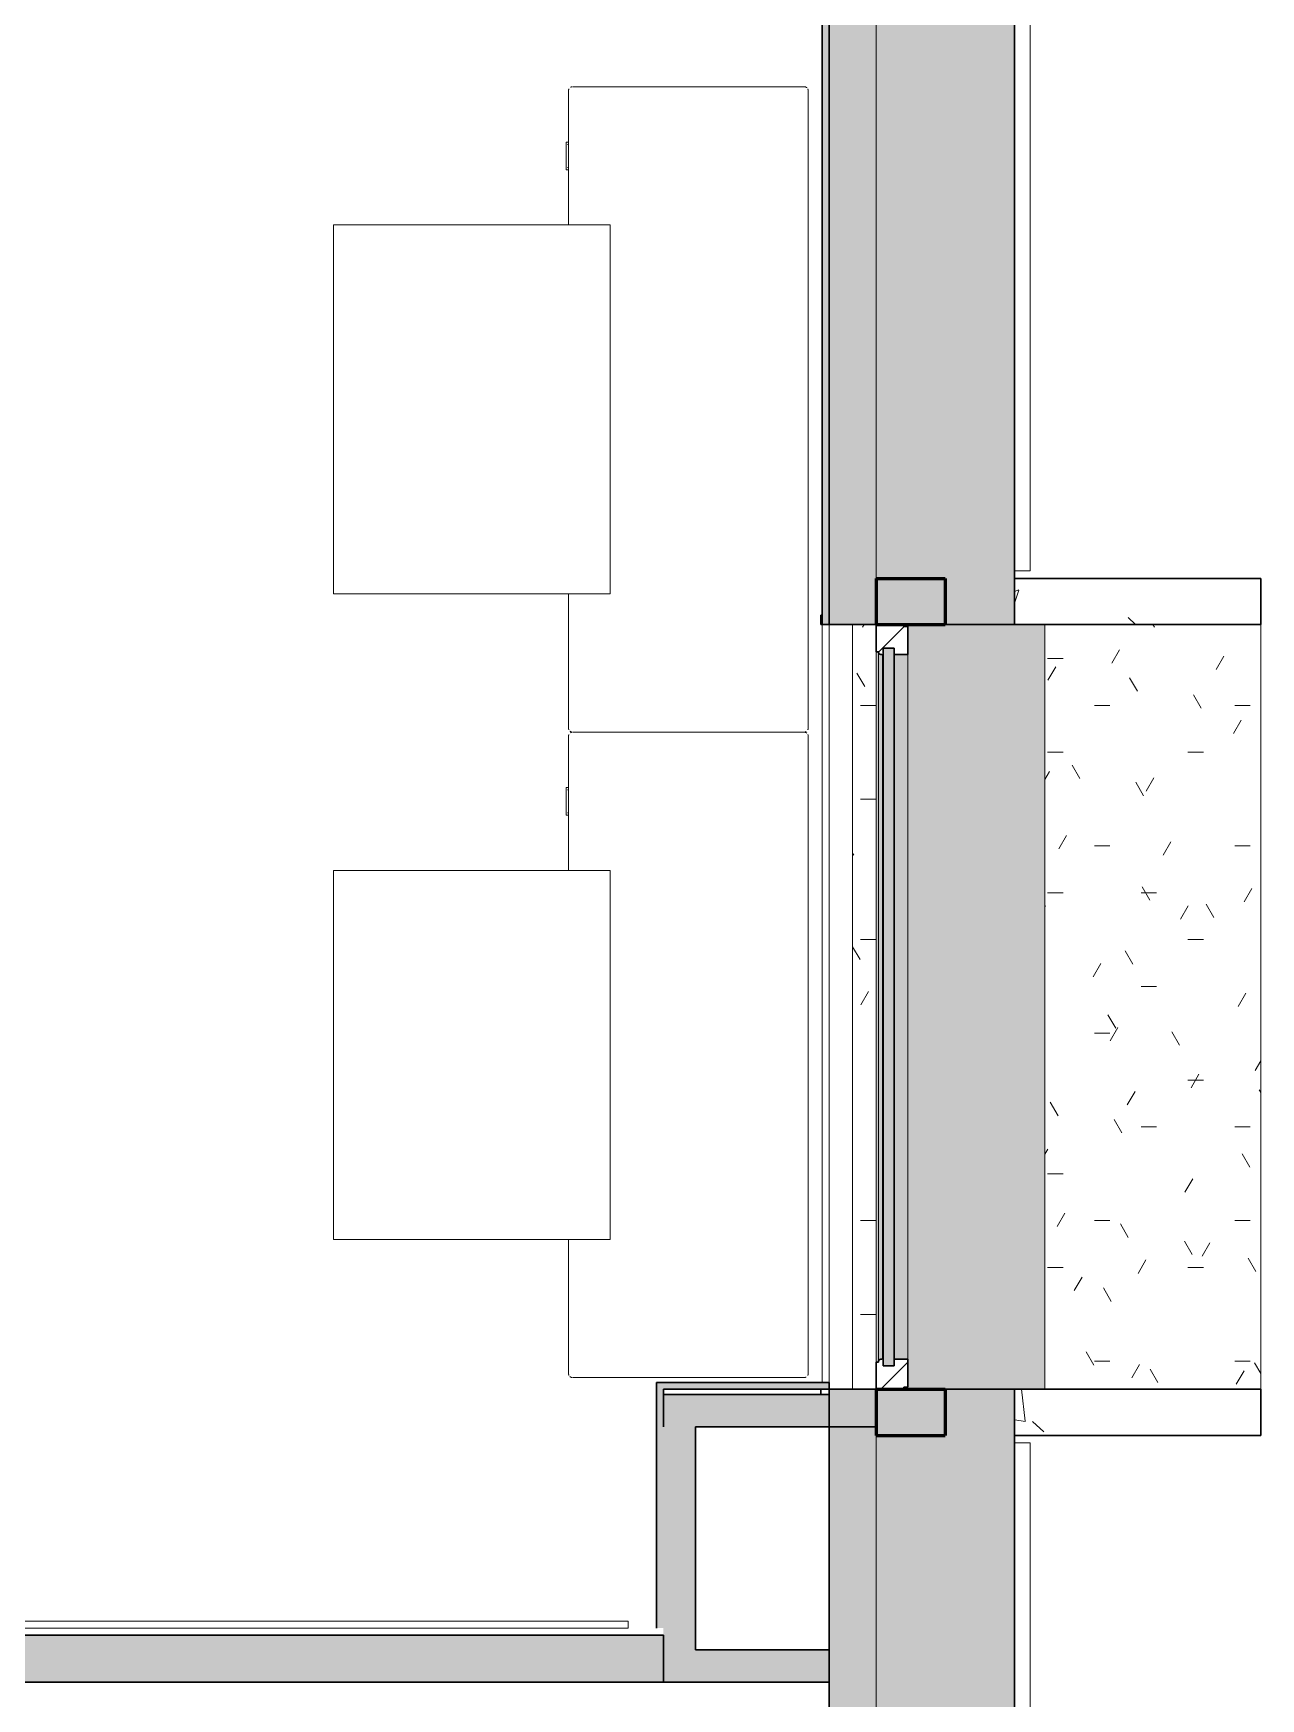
# Model space of a CAD drawing. Header units: millimetres. Extents: x 155927 to 295199, y -4084 to 97293.
# Drawn here: x 229013 to 231675, y 26120 to 29732 of the extents above; entities that cross this region are included whole.
import ezdxf

# ---------------------------------------------------------------- set-up
doc = ezdxf.new("R2010")
doc.units = ezdxf.units.MM
doc.header["$MEASUREMENT"] = 0
for name, color, linetype, lineweight in [('A-GLAZ', 7, 'CONTINUOUS', 9), ('A-GLAZ-CURT', 7, 'CONTINUOUS', 9), ('A-WALL', 7, 'CONTINUOUS', 9), ('A-WALL-PATT', 7, 'CONTINUOUS', 9), ('I-FURN', 8, 'CONTINUOUS', 9), ('I-WALL', 7, 'CONTINUOUS', 9), ('S-COLS-SYMB', 171, 'CONTINUOUS', 70)]:
    doc.layers.add(name, color=color, linetype=linetype, lineweight=lineweight)

msp = doc.modelspace()

# ---------------------------------------------------------------- hatches: boundary and pattern name
at = {"layer": 'A-GLAZ'}
h = msp.add_hatch(color=256, dxfattribs=at)
h.paths.add_polyline_path([(230902.9, 26790.6), (230905, 26790.6), (230905, 26794.9), (230902.9, 26794.9)], flags=0)
h.paths.add_polyline_path([(230905, 28445.3), (230905, 28449.6), (230902.9, 28449.6), (230902.9, 28445.3)], flags=0)
for points in [[(230909.7, 26790.6), (231206.7, 26790.6), (231206.7, 28449.6), (230905, 28449.6), (230905, 28445.3), (230909.7, 28445.3), (230909.7, 26794.9), (230905, 26794.9), (230905, 26790.6)], [(230879.7, 26841.8), (230879.7, 28398.4), (230855.8, 28398.4), (230855.8, 26841.8)], [(230840.8, 26849.8), (230845.8, 26849.8), (230845.8, 28390.4), (230840.8, 28390.4), (230840.8, 26851.4)], [(230845.8, 26851.4), (230848.1, 26854.7), (230850.7, 26856), (230850.7, 28384.6), (230847.1, 28386.4), (230845.8, 28386.6), (230845.8, 26853.1)], [(230850.7, 26855.6), (230854.7, 26857), (230854.7, 28383.2), (230850.7, 28384.4), (230850.7, 26855.8)], [(230879.7, 26855.8), (230909.7, 26855.8), (230909.7, 28384.4), (230879.7, 28384.4), (230879.7, 27070.3)], [(230854.7, 26857), (230855.8, 26857), (230854.7, 27070.3)]]:
    msp.add_hatch(color=256, dxfattribs=at).paths.add_polyline_path(points, flags=0)
at = {"layer": 'A-WALL-PATT'}
h = msp.add_hatch(color=256, dxfattribs=at)
h.paths.add_polyline_path([(230840.8, 9267.6), (231140.8, 9267.6), (231140.8, 13645.6), (230840.8, 13645.6), (230840.8, 9369.6)], flags=0)
h.paths.add_polyline_path([(231136.4, 14969.6), (231140.8, 14969.6), (231140.8, 16290.6), (230840.8, 16290.6), (230840.8, 14969.6), (230978.5, 14969.6)], flags=0)
h.paths.add_polyline_path([(230978.5, 25449.6), (231140.8, 25449.6), (231140.8, 26790.6), (230840.8, 26790.6), (230840.8, 25449.6)], flags=0)
h.paths.add_polyline_path([(230840.8, 28449.6), (231140.8, 28449.6), (231140.8, 34347.6), (230840.8, 34347.6), (230840.8, 28590.8)], flags=0)
h = msp.add_hatch(color=256, dxfattribs=at)
h.paths.add_polyline_path([(230840.8, 26709.4), (230840.8, 26790.6), (230738.8, 26790.6), (230738.8, 26709.4), (230828.4, 26709.4)], flags=0)
h.paths.add_polyline_path([(230828.4, 28449.6), (230840.8, 28449.6), (230840.8, 29907.6), (230738.8, 29907.6), (230738.8, 28449.6)], flags=0)
for points in [[(230723.8, 28449.6), (230738.8, 28449.6), (230738.8, 29805.6), (230723.8, 29805.6), (230723.8, 28590.8)], [(230379.3, 26272.6), (230379.3, 26805.6), (230364.3, 26805.6), (230364.3, 26272.6), (230378.1, 26272.6)], [(230738.8, 26790.6), (230738.8, 26805.6), (230379.3, 26805.6), (230379.3, 26790.6), (230678.3, 26790.6)], [(230528.2, 26709.4), (230738.8, 26709.4), (230738.8, 26779.4), (230379.3, 26779.4), (230379.3, 26709.4), (230449.3, 26709.4)], [(230449.3, 26155.6), (230449.3, 26709.4), (230379.3, 26709.4), (230379.3, 26155.6)], [(230738.8, 25449.6), (230840.8, 25449.6), (230840.8, 26709.4), (230738.8, 26709.4), (230738.8, 25549.8)], [(226452.8, 26155.6), (230379.3, 26155.6), (230379.3, 26257.6), (226452.8, 26257.6)], [(230738.8, 26155.6), (230738.8, 26225.6), (230449.3, 26225.6), (230449.3, 26155.6)]]:
    msp.add_hatch(color=256, dxfattribs=at).paths.add_polyline_path(points, flags=0)

# ---------------------------------------------------------------- linework, layer by layer
at = {"layer": 'A-GLAZ', "lineweight": 30}
for p, q in [((231674.8, 28549.6), (231140.8, 28549.6)), ((231674.8, 28449.6), (231674.8, 28549.6)), ((230723.8, 28469.6), (230720.8, 28469.6)), ((230720.8, 28469.6), (230720.8, 28449.6)), ((230720.8, 28449.6), (230723.8, 28449.6)), ((230840.8, 28449.6), (230840.8, 28390.4)), ((230900.7, 28445.3), (230900.7, 28449.6)), ((230909.7, 28445.3), (230900.7, 28445.3)), ((230909.7, 28384.4), (230909.7, 28445.3)), ((231140.8, 28449.6), (231674.8, 28449.6)), ((230879.7, 28398.4), (230855.8, 28398.4)), ((230855.8, 28398.4), (230855.8, 26841.8)), ((230855.8, 28383.2), (230855.8, 28398.4)), ((230855.8, 28398.4), (230879.7, 28398.4)), ((230879.7, 26841.8), (230879.7, 28398.4)), ((230879.7, 28398.4), (230879.7, 28384.4)), ((230840.8, 28390.4), (230845.8, 28390.4)), ((230845.8, 28390.4), (230845.8, 28388.9)), ((230854.7, 28383.2), (230855.8, 28383.2)), ((230879.7, 28384.4), (230909.7, 28384.4)), ((230845.8, 26849.8), (230840.8, 26849.8)), ((230840.8, 26849.8), (230840.8, 26790.6)), ((230845.8, 26851.4), (230845.8, 26849.8)), ((230855.8, 26857), (230854.7, 26857)), ((230855.8, 26841.8), (230855.8, 26857)), ((230855.8, 26841.8), (230879.7, 26841.8)), ((230879.7, 26841.8), (230855.8, 26841.8)), ((230909.7, 26855.8), (230879.7, 26855.8)), ((230879.7, 26855.8), (230879.7, 26841.8)), ((230909.7, 26794.9), (230909.7, 26855.8)), ((230720.8, 26790.6), (230720.8, 26779.4)), ((230900.7, 26790.6), (230900.7, 26794.9)), ((230900.7, 26794.9), (230909.7, 26794.9)), ((231674.8, 26790.6), (231140.8, 26790.6)), ((231674.8, 26690.6), (231674.8, 26790.6)), ((231140.8, 26690.6), (231674.8, 26690.6))]:
    msp.add_line(p, q, dxfattribs=at)
at = {"layer": 'A-GLAZ', "linetype": 'Continuous'}
for p, q in [((231140.8, 28521.3), (231150, 28524.8)), ((231140.8, 28495.9), (231150.3, 28524.2)), ((230814.9, 28449.6), (230811.4, 28443.6)), ((230846.1, 28389.7), (230901.6, 28445.3)), ((231387.4, 28464.5), (231403.6, 28449.6)), ((231444.5, 28443.6), (231441.1, 28449.6)), ((231368.8, 28394.6), (231352.1, 28365.5)), ((231212.8, 28375.6), (231246.3, 28375.6)), ((231230.3, 28357.4), (231213.5, 28328.4)), ((231595.2, 28381), (231578.5, 28351.9)), ((230816, 28314.8), (230799.2, 28343.8)), ((231407.4, 28304.8), (231390.6, 28333.9)), ((231545.9, 28267.8), (231529.1, 28296.8)), ((230807, 28274), (230840.5, 28274)), ((231314.2, 28274), (231347.7, 28274)), ((231618.5, 28274), (231652, 28274)), ((231632.4, 28242.2), (231615.6, 28213.1)), ((231212.8, 28172.4), (231246.3, 28172.4)), ((231282.4, 28115.3), (231265.7, 28144.3)), ((231517.1, 28172.4), (231550.6, 28172.4)), ((231216.7, 28130.7), (231206.7, 28113.2)), ((231420.9, 28078.2), (231404.1, 28107.2)), ((231443.2, 28117.1), (231426.4, 28088.1)), ((230807, 28070.8), (230840.5, 28070.8)), ((231253.8, 27991.8), (231237.1, 27962.8)), ((231314.2, 27969.2), (231347.7, 27969.2)), ((231480.2, 27978.2), (231463.5, 27949.2)), ((231618.5, 27969.2), (231652, 27969.2)), ((230792.3, 27949.4), (230789.8, 27953.8)), ((231212.8, 27867.6), (231246.3, 27867.6)), ((231415.7, 27867.6), (231449.1, 27867.6)), ((231434.5, 27851.3), (231417.8, 27880.3)), ((231655.9, 27876.6), (231639.2, 27847.6)), ((231208, 27837.8), (231206.7, 27840.2)), ((231517.4, 27839.4), (231500.6, 27810.4)), ((231573.1, 27814.1), (231556.4, 27843.1)), ((230806, 27722.5), (230789.8, 27750.5)), ((230807, 27766), (230840.5, 27766)), ((231517.1, 27766), (231550.6, 27766)), ((231328.1, 27714.4), (231311.4, 27685.3)), ((231397.4, 27712.5), (231380.7, 27741.5)), ((230824.5, 27653.5), (230807.8, 27624.4)), ((231415.7, 27664.4), (231449.1, 27664.4)), ((231642.4, 27650), (231625.7, 27620.9)), ((231360.3, 27573.7), (231343.5, 27602.8)), ((231314.3, 27562.8), (231347.7, 27562.8)), ((231365.2, 27575.5), (231348.5, 27546.4)), ((231498.8, 27536.7), (231482, 27565.7)), ((231674.8, 27503), (231662.7, 27482)), ((231517.1, 27461.2), (231550.6, 27461.2)), ((231540.9, 27473.9), (231524.2, 27444.8)), ((231402.3, 27436.7), (231385.6, 27407.6)), ((231674.8, 27434.4), (231671.4, 27440.4)), ((231235.3, 27384.1), (231218.6, 27413.2)), ((231373.8, 27347.1), (231357.1, 27376.1)), ((231415.7, 27359.6), (231449.1, 27359.6)), ((231618.5, 27359.6), (231652, 27359.6)), ((231213.1, 27311.6), (231206.7, 27300.4)), ((231651, 27272.6), (231634.3, 27301.6)), ((231212.8, 27258), (231246.3, 27258)), ((231527.4, 27247.2), (231510.6, 27218.2)), ((231250.2, 27172.7), (231233.4, 27143.7)), ((230807, 27156.4), (230840.5, 27156.4)), ((231314.2, 27156.4), (231347.7, 27156.4)), ((231387.5, 27120.2), (231370.7, 27149.2)), ((231618.5, 27156.4), (231652, 27156.4)), ((231526, 27083), (231509.3, 27112)), ((231564.4, 27108.3), (231547.7, 27079.3)), ((231425.9, 27071.1), (231409.1, 27042.1)), ((231664.5, 27045.9), (231647.8, 27075)), ((231212.8, 27054.8), (231246.3, 27054.8)), ((231287.3, 27033.9), (231270.6, 27004.9)), ((231517.1, 27054.8), (231550.6, 27054.8)), ((231350.3, 26981.4), (231333.6, 27010.4)), ((230807, 26953.2), (230840.5, 26953.2)), ((230850.8, 26790.6), (230909.7, 26849.5)), ((231313.2, 26842.6), (231296.5, 26871.6)), ((231314.2, 26851.6), (231347.7, 26851.6)), ((231412.3, 26844.4), (231395.6, 26815.4)), ((231618.5, 26851.6), (231652, 26851.6)), ((231674.8, 26824.8), (231661.4, 26848)), ((231451.7, 26805.5), (231435, 26834.6)), ((231638.8, 26830.8), (231622, 26801.8)), ((231163.9, 26721.5), (231155.9, 26790.6)), ((231140.8, 26724.3), (231164.4, 26720.7)), ((231179.9, 26720.7), (231204.6, 26698))]:
    msp.add_line(p, q, dxfattribs=at)
at = {"layer": 'A-GLAZ'}
for p, q in [((230789.8, 26790.6), (230789.8, 28449.6)), ((230902.9, 28449.6), (230902.9, 28445.3)), ((230905, 28449.6), (230905, 28445.3)), ((231206.7, 28449.6), (231206.7, 26790.6)), ((231674.8, 28449.6), (231674.8, 26790.6)), ((230840.8, 26849.8), (230840.8, 28390.4)), ((230845.8, 28390.4), (230845.8, 28388.9)), ((230845.8, 28388.9), (230845.8, 26851.4)), ((230854.7, 28383.2), (230854.7, 26857)), ((230909.7, 28384.4), (230909.7, 26855.8)), ((230845.8, 26851.4), (230845.8, 26849.8)), ((230902.9, 26794.9), (230902.9, 26790.6)), ((230905, 26794.9), (230905, 26790.6))]:
    msp.add_line(p, q, dxfattribs=at)
at = {"layer": 'A-GLAZ', "lineweight": 30}
for centre, radius, start, end in [((230851.1, 28390), 5.36, 191.9524, 266.5739), ((230850.3, 28377.2), 7.4, 53.4261, 86.5739), ((230851.1, 26850.3), 5.36, 93.4261, 168.0476), ((230850.3, 26863), 7.4, 273.4261, 306.5739)]:
    msp.add_arc(centre, radius, start, end, dxfattribs=at)
at = {"layer": 'A-GLAZ'}
for points, knots in [([(230845.8, 28388.9), (230845.9, 28388.4), (230846.2, 28387.7), (230846.6, 28386.9), (230846.9, 28386.6), (230847.1, 28386.4)], [-1, -1, -1, -1, -0.8, -0.7, -0.6, -0.6, -0.6, -0.6]), ([(230848.1, 28385.5), (230848.3, 28385.4), (230848.7, 28385.1), (230849.6, 28384.8), (230850.3, 28384.7), (230850.7, 28384.6)], [-0.4, -0.4, -0.4, -0.4, -0.3, -0.2, 0, 0, 0, 0]), ([(230847.1, 26853.8), (230847, 26853.8), (230846.9, 26853.6), (230846.6, 26853.3), (230846.4, 26852.8), (230846.1, 26852.2), (230845.9, 26851.7), (230845.8, 26851.4)], [0.6, 0.6, 0.6, 0.6, 0.625, 0.7, 0.775, 0.85, 1, 1, 1, 1]), ([(230850.7, 26855.6), (230850.3, 26855.6), (230849.6, 26855.4), (230848.8, 26855.1), (230848.4, 26854.9), (230848.2, 26854.8), (230848.1, 26854.7)], [0, 0, 0, 0, 0.2, 0.3, 0.35, 0.4, 0.4, 0.4, 0.4])]:
    msp.add_open_spline(points, degree=3, knots=knots, dxfattribs=at)
for points in [[(230853.5, 28383.9), (230853.9, 28383.7), (230854.3, 28383.5), (230854.7, 28383.2)], [(230854.7, 26857), (230854.3, 26856.8), (230853.9, 26856.5), (230853.5, 26856.3)]]:
    msp.add_open_spline(points, degree=3, dxfattribs=at)
at = {"layer": 'A-GLAZ-CURT', "lineweight": 20}
for p, q in [((231140.8, 30049.6), (231140.8, 28565.6)), ((231174.8, 28565.6), (231174.8, 30049.6)), ((231140.8, 28565.6), (231174.8, 28565.6)), ((231140.8, 26674.6), (231140.8, 25565.6)), ((231174.8, 26674.6), (231140.8, 26674.6)), ((231174.8, 25565.6), (231174.8, 26674.6))]:
    msp.add_line(p, q, dxfattribs=at)
at = {"layer": 'A-WALL', "lineweight": 30}
for p, q in [((231140.8, 28449.6), (231140.8, 34347.6)), ((230840.8, 28449.6), (231140.8, 28449.6)), ((231140.8, 26790.6), (230840.8, 26790.6)), ((231140.8, 25449.6), (231140.8, 26790.6))]:
    msp.add_line(p, q, dxfattribs=at)
at = {"layer": 'A-WALL'}
for p, q in [((230840.8, 29907.6), (230840.8, 28449.6)), ((230840.8, 26790.6), (230840.8, 26709.4)), ((230840.8, 26709.4), (230840.8, 25449.6))]:
    msp.add_line(p, q, dxfattribs=at)
at = {"layer": 'I-FURN'}
for p, q in [((230173.6, 29608.1), (230173.7, 29608.4)), ((230173.6, 29607.7), (230173.6, 29608.1)), ((230173.6, 29607.4), (230173.6, 29607.7)), ((230173.6, 29607), (230173.6, 29607.4)), ((230173.6, 29607), (230173.6, 29316.2)), ((230173.7, 29608.4), (230173.8, 29608.8)), ((230173.8, 29609.1), (230173.9, 29609.5)), ((230173.8, 29608.8), (230173.8, 29609.1)), ((230173.9, 29609.5), (230174, 29609.8)), ((230174, 29609.8), (230174.2, 29610.2)), ((230174.2, 29610.2), (230174.3, 29610.5)), ((230174.3, 29610.5), (230174.4, 29610.8)), ((230174.4, 29610.8), (230174.6, 29611.2)), ((230178, 29614.8), (230178.3, 29614.9)), ((230178.3, 29614.9), (230178.7, 29615.1)), ((230178.7, 29615.1), (230179, 29615.2)), ((230179, 29615.2), (230179.3, 29615.4)), ((230179.3, 29615.4), (230179.7, 29615.5)), ((230179.7, 29615.5), (230180, 29615.6)), ((230180, 29615.6), (230180.3, 29615.7)), ((230180.3, 29615.7), (230180.7, 29615.8)), ((230180.7, 29615.8), (230181, 29615.9)), ((230181, 29615.9), (230181.4, 29615.9)), ((230181.4, 29615.9), (230181.8, 29616)), ((230181.8, 29616), (230182.1, 29616)), ((230182.1, 29616), (230182.5, 29616)), ((230685.1, 29616), (230183.6, 29616)), ((230684.9, 29616), (230685.3, 29616)), ((230685.3, 29616), (230685.7, 29615.9)), ((230685.7, 29615.9), (230686, 29615.9)), ((230686, 29615.9), (230686.4, 29615.8)), ((230686.4, 29615.8), (230686.7, 29615.7)), ((230686.7, 29615.7), (230687.1, 29615.6)), ((230687.1, 29615.6), (230687.4, 29615.5)), ((230687.4, 29615.5), (230687.7, 29615.4)), ((230687.7, 29615.4), (230688.1, 29615.3)), ((230688.1, 29615.3), (230688.4, 29615.1)), ((230688.4, 29615.1), (230688.7, 29615)), ((230688.7, 29615), (230689, 29614.8)), ((230689, 29614.8), (230689.4, 29614.6)), ((230689.4, 29614.6), (230689.7, 29614.4)), ((230689.7, 29614.4), (230689.9, 29614.2)), ((230689.9, 29614.2), (230690.2, 29614)), ((230690.2, 29614), (230690.5, 29613.8)), ((230692.5, 29611.2), (230692.7, 29610.9)), ((230692.7, 29610.9), (230692.8, 29610.6)), ((230692.8, 29610.6), (230693, 29610.3)), ((230693, 29610.3), (230693.1, 29609.9)), ((230693.1, 29609.9), (230693.2, 29609.6)), ((230693.2, 29609.6), (230693.3, 29609.2)), ((230693.3, 29609.2), (230693.4, 29608.9)), ((230693.4, 29608.9), (230693.4, 29608.5)), ((230693.4, 29608.5), (230693.5, 29608.2)), ((230693.5, 29608.2), (230693.5, 29607.8)), ((230693.5, 29607.8), (230693.6, 29607.5)), ((230693.6, 29607.5), (230693.6, 29607.1)), ((230693.6, 28225), (230693.6, 29607)), ((230173.6, 29496), (230168.6, 29496)), ((230168.6, 29496), (230168.6, 29495)), ((230168.6, 29436), (230168.6, 29496)), ((230173.6, 29491), (230171.1, 29491)), ((230171.1, 29441), (230173.6, 29441)), ((230168.6, 29437), (230168.6, 29436)), ((230168.6, 29436), (230173.6, 29436)), ((229663.8, 29316.2), (229663.8, 28516.2)), ((230263.8, 29316.2), (229663.8, 29316.2)), ((230263.8, 28516.2), (230263.8, 29316.2)), ((229663.8, 28516.2), (230263.8, 28516.2)), ((230173.6, 28516.2), (230173.6, 28225)), ((230173.6, 28224.5), (230173.6, 28224.9)), ((230173.6, 28224.2), (230173.6, 28224.5)), ((230173.7, 28223.8), (230173.6, 28224.2)), ((230173.7, 28223.5), (230173.7, 28223.8)), ((230173.8, 28223.1), (230173.7, 28223.5)), ((230173.9, 28222.8), (230173.8, 28223.1)), ((230174, 28222.4), (230173.9, 28222.8)), ((230174.1, 28222.1), (230174, 28222.4)), ((230174.2, 28221.7), (230174.1, 28222.1)), ((230174.3, 28221.4), (230174.2, 28221.7)), ((230174.5, 28221.1), (230174.3, 28221.4)), ((230174.6, 28220.8), (230174.5, 28221.1)), ((230176.9, 28218), (230176.6, 28218.2)), ((230177.2, 28217.8), (230176.9, 28218)), ((230177.5, 28217.6), (230177.2, 28217.8)), ((230177.8, 28217.4), (230177.5, 28217.6)), ((230178.1, 28217.2), (230177.8, 28217.4)), ((230178, 28214.8), (230178.3, 28214.9)), ((230178.4, 28217), (230178.1, 28217.2)), ((230178.3, 28214.9), (230178.7, 28215.1)), ((230178.7, 28216.9), (230178.4, 28217)), ((230179.1, 28216.7), (230178.7, 28216.9)), ((230178.7, 28215.1), (230179, 28215.2)), ((230179, 28215.2), (230179.3, 28215.4)), ((230179.4, 28216.6), (230179.1, 28216.7)), ((230179.3, 28215.4), (230179.7, 28215.5)), ((230179.7, 28216.5), (230179.4, 28216.6)), ((230180.1, 28216.3), (230179.7, 28216.5)), ((230179.7, 28215.5), (230180, 28215.6)), ((230180, 28215.6), (230180.3, 28215.7)), ((230180.4, 28216.3), (230180.1, 28216.3)), ((230180.3, 28215.7), (230180.7, 28215.8)), ((230180.8, 28216.2), (230180.4, 28216.3)), ((230180.7, 28215.8), (230181, 28215.9)), ((230181.1, 28216.1), (230180.8, 28216.2)), ((230181, 28215.9), (230181.4, 28215.9)), ((230181.5, 28216.1), (230181.1, 28216.1)), ((230181.4, 28215.9), (230181.8, 28216)), ((230181.9, 28216), (230181.5, 28216.1)), ((230181.8, 28216), (230182.1, 28216)), ((230182.2, 28216), (230181.9, 28216)), ((230182.1, 28216), (230182.5, 28216)), ((230685.1, 28216), (230183.6, 28216)), ((230685.1, 28216), (230183.6, 28216)), ((230685, 28216), (230684.7, 28216)), ((230684.9, 28216), (230685.3, 28216)), ((230685.4, 28216), (230685, 28216)), ((230685.3, 28216), (230685.7, 28215.9)), ((230685.7, 28216.1), (230685.4, 28216)), ((230686.1, 28216.1), (230685.7, 28216.1)), ((230685.7, 28215.9), (230686, 28215.9)), ((230686, 28215.9), (230686.4, 28215.8)), ((230686.5, 28216.2), (230686.1, 28216.1)), ((230686.4, 28215.8), (230686.7, 28215.7)), ((230686.8, 28216.3), (230686.5, 28216.2)), ((230686.7, 28215.7), (230687.1, 28215.6)), ((230687.2, 28216.4), (230686.8, 28216.3)), ((230687.1, 28215.6), (230687.4, 28215.5)), ((230687.5, 28216.5), (230687.2, 28216.4)), ((230687.4, 28215.5), (230687.7, 28215.4)), ((230687.8, 28216.6), (230687.5, 28216.5)), ((230687.7, 28215.4), (230688.1, 28215.3)), ((230688.2, 28216.7), (230687.8, 28216.6)), ((230688.1, 28215.3), (230688.4, 28215.1)), ((230688.5, 28216.9), (230688.2, 28216.7)), ((230688.4, 28215.1), (230688.7, 28215)), ((230688.8, 28217.1), (230688.5, 28216.9)), ((230688.7, 28215), (230689, 28214.8)), ((230689.1, 28217.2), (230688.8, 28217.1)), ((230689, 28214.8), (230689.4, 28214.6)), ((230689.4, 28214.6), (230689.7, 28214.4)), ((230689.7, 28214.4), (230689.9, 28214.2)), ((230689.9, 28214.2), (230690.2, 28214)), ((230690.2, 28214), (230690.5, 28213.8)), ((230692.7, 28221.2), (230692.6, 28220.8)), ((230692.9, 28221.5), (230692.7, 28221.2)), ((230693, 28221.8), (230692.9, 28221.5)), ((230693.1, 28222.2), (230693, 28221.8)), ((230693.2, 28222.5), (230693.1, 28222.2)), ((230693.3, 28222.9), (230693.2, 28222.5)), ((230693.4, 28223.2), (230693.3, 28222.9)), ((230693.5, 28223.6), (230693.4, 28223.2)), ((230693.6, 28224.6), (230693.5, 28224.3)), ((230693.5, 28224.3), (230693.5, 28223.9)), ((230693.5, 28223.9), (230693.5, 28223.6)), ((230693.6, 28225), (230693.6, 28224.6)), ((230173.6, 28208.1), (230173.7, 28208.4)), ((230173.6, 28207.7), (230173.6, 28208.1)), ((230173.6, 28207.4), (230173.6, 28207.7)), ((230173.6, 28207), (230173.6, 28207.4)), ((230173.6, 28207), (230173.6, 27915.8)), ((230173.7, 28208.4), (230173.8, 28208.8)), ((230173.8, 28209.1), (230173.9, 28209.5)), ((230173.8, 28208.8), (230173.8, 28209.1)), ((230173.9, 28209.5), (230174, 28209.8)), ((230174, 28209.8), (230174.2, 28210.2)), ((230174.2, 28210.2), (230174.3, 28210.5)), ((230174.3, 28210.5), (230174.4, 28210.8)), ((230174.4, 28210.8), (230174.6, 28211.2)), ((230692.5, 28211.2), (230692.7, 28210.9)), ((230692.7, 28210.9), (230692.8, 28210.6)), ((230692.8, 28210.6), (230693, 28210.3)), ((230693, 28210.3), (230693.1, 28209.9)), ((230693.1, 28209.9), (230693.2, 28209.6)), ((230693.2, 28209.6), (230693.3, 28209.2)), ((230693.3, 28209.2), (230693.4, 28208.9)), ((230693.4, 28208.9), (230693.4, 28208.5)), ((230693.4, 28208.5), (230693.5, 28208.2)), ((230693.5, 28208.2), (230693.5, 28207.8)), ((230693.5, 28207.8), (230693.6, 28207.5)), ((230693.6, 28207.5), (230693.6, 28207.1)), ((230693.6, 26825), (230693.6, 28207)), ((230173.6, 28096), (230168.6, 28096)), ((230168.6, 28096), (230168.6, 28095)), ((230168.6, 28036), (230168.6, 28096)), ((230173.6, 28091), (230171.1, 28091)), ((230168.6, 28037), (230168.6, 28036)), ((230168.6, 28036), (230173.6, 28036)), ((230171.1, 28041), (230173.6, 28041)), ((230263.8, 27915.8), (229663.8, 27915.8)), ((229663.8, 27915.8), (229663.8, 27115.8)), ((230263.8, 27115.8), (230263.8, 27915.8)), ((229663.8, 27115.8), (230263.8, 27115.8)), ((230173.6, 27115.8), (230173.6, 26825)), ((230173.6, 26824.5), (230173.6, 26824.9)), ((230173.6, 26824.2), (230173.6, 26824.5)), ((230173.7, 26823.8), (230173.6, 26824.2)), ((230173.7, 26823.5), (230173.7, 26823.8)), ((230173.8, 26823.1), (230173.7, 26823.5)), ((230173.9, 26822.8), (230173.8, 26823.1)), ((230174, 26822.4), (230173.9, 26822.8)), ((230174.1, 26822.1), (230174, 26822.4)), ((230174.2, 26821.7), (230174.1, 26822.1)), ((230174.3, 26821.4), (230174.2, 26821.7)), ((230174.5, 26821.1), (230174.3, 26821.4)), ((230174.6, 26820.8), (230174.5, 26821.1)), ((230176.9, 26818), (230176.6, 26818.2)), ((230177.2, 26817.8), (230176.9, 26818)), ((230177.5, 26817.6), (230177.2, 26817.8)), ((230177.8, 26817.4), (230177.5, 26817.6)), ((230178.1, 26817.2), (230177.8, 26817.4)), ((230178.4, 26817), (230178.1, 26817.2)), ((230178.7, 26816.9), (230178.4, 26817)), ((230179.1, 26816.7), (230178.7, 26816.9)), ((230179.4, 26816.6), (230179.1, 26816.7)), ((230179.7, 26816.5), (230179.4, 26816.6)), ((230180.1, 26816.3), (230179.7, 26816.5)), ((230180.4, 26816.3), (230180.1, 26816.3)), ((230180.8, 26816.2), (230180.4, 26816.3)), ((230181.1, 26816.1), (230180.8, 26816.2)), ((230181.5, 26816.1), (230181.1, 26816.1)), ((230181.9, 26816), (230181.5, 26816.1)), ((230182.2, 26816), (230181.9, 26816)), ((230685.1, 26816), (230183.6, 26816)), ((230685, 26816), (230684.7, 26816)), ((230685.4, 26816), (230685, 26816)), ((230685.7, 26816.1), (230685.4, 26816)), ((230686.1, 26816.1), (230685.7, 26816.1)), ((230686.5, 26816.2), (230686.1, 26816.1)), ((230686.8, 26816.3), (230686.5, 26816.2)), ((230687.2, 26816.4), (230686.8, 26816.3)), ((230687.5, 26816.5), (230687.2, 26816.4)), ((230687.8, 26816.6), (230687.5, 26816.5)), ((230688.2, 26816.7), (230687.8, 26816.6)), ((230688.5, 26816.9), (230688.2, 26816.7)), ((230688.8, 26817.1), (230688.5, 26816.9)), ((230689.1, 26817.2), (230688.8, 26817.1)), ((230692.7, 26821.2), (230692.6, 26820.8)), ((230692.9, 26821.5), (230692.7, 26821.2)), ((230693, 26821.8), (230692.9, 26821.5)), ((230693.1, 26822.2), (230693, 26821.8)), ((230693.2, 26822.5), (230693.1, 26822.2)), ((230693.3, 26822.9), (230693.2, 26822.5)), ((230693.4, 26823.2), (230693.3, 26822.9)), ((230693.5, 26823.6), (230693.4, 26823.2)), ((230693.6, 26824.6), (230693.5, 26824.3)), ((230693.5, 26824.3), (230693.5, 26823.9)), ((230693.5, 26823.9), (230693.5, 26823.6)), ((230693.6, 26825), (230693.6, 26824.6))]:
    msp.add_line(p, q, dxfattribs=at)
at = {"layer": 'I-WALL', "lineweight": 30}
for p, q in [((230738.8, 29907.6), (230738.8, 28449.6)), ((230723.8, 29805.6), (230723.8, 28449.6)), ((230738.8, 28449.6), (230738.8, 29805.6)), ((230723.8, 28449.6), (230738.8, 28449.6)), ((230738.8, 28449.6), (230840.8, 28449.6)), ((230379.3, 26805.6), (230364.3, 26805.6)), ((230364.3, 26805.6), (230364.3, 26272.6)), ((230738.8, 26805.6), (230379.3, 26805.6)), ((230738.8, 26790.6), (230738.8, 26805.6)), ((230379.3, 26709.4), (230379.3, 26790.6)), ((230379.3, 26790.6), (230738.8, 26790.6)), ((230738.8, 26779.4), (230379.3, 26779.4)), ((230379.3, 26779.4), (230379.3, 26709.4)), ((230840.8, 26790.6), (230738.8, 26790.6)), ((230738.8, 26790.6), (230738.8, 26709.4)), ((230738.8, 26709.4), (230738.8, 26779.4)), ((230449.3, 26709.4), (230738.8, 26709.4)), ((230449.3, 26225.6), (230449.3, 26709.4)), ((230738.8, 26709.4), (230840.8, 26709.4)), ((230840.8, 26709.4), (230738.8, 26709.4)), ((230738.8, 26709.4), (230738.8, 25449.6)), ((230379.3, 26257.6), (226904.9, 26257.6)), ((230379.3, 26257.6), (230379.3, 26155.6)), ((230379.3, 26155.6), (230379.3, 26257.6)), ((230738.8, 26225.6), (230449.3, 26225.6)), ((230738.8, 26155.6), (230738.8, 26225.6)), ((226452.8, 26155.6), (230379.3, 26155.6)), ((230379.3, 26155.6), (230449.3, 26155.6)), ((230449.3, 26155.6), (230738.8, 26155.6))]:
    msp.add_line(p, q, dxfattribs=at)
at = {"layer": 'I-WALL'}
for p, q in [((230840.8, 28449.6), (230840.8, 29907.6)), ((230723.8, 26805.6), (230723.8, 28449.6)), ((230738.8, 26805.6), (230738.8, 28449.6)), ((230738.8, 28449.6), (230738.8, 26805.6)), ((230840.8, 26709.4), (230840.8, 26790.6)), ((230840.8, 25449.6), (230840.8, 26709.4)), ((226936.3, 26287.6), (230303.3, 26287.6)), ((230303.3, 26272.6), (226936.3, 26272.6)), ((230303.3, 26287.6), (230303.3, 26272.6))]:
    msp.add_line(p, q, dxfattribs=at)
at = {"layer": 'S-COLS-SYMB', "lineweight": 60}
for p, q in [((230840.8, 28549.6), (230840.8, 28449.6)), ((230840.8, 28549.6), (230990.8, 28549.6)), ((230990.8, 28549.6), (230990.8, 28449.6)), ((230840.8, 28449.6), (230990.8, 28449.6)), ((230840.8, 26790.6), (230840.8, 26690.6)), ((230840.8, 26790.6), (230990.8, 26790.6)), ((230990.8, 26790.6), (230990.8, 26690.6)), ((230840.8, 26690.6), (230990.8, 26690.6))]:
    msp.add_line(p, q, dxfattribs=at)

doc.saveas('drawing.dxf')
